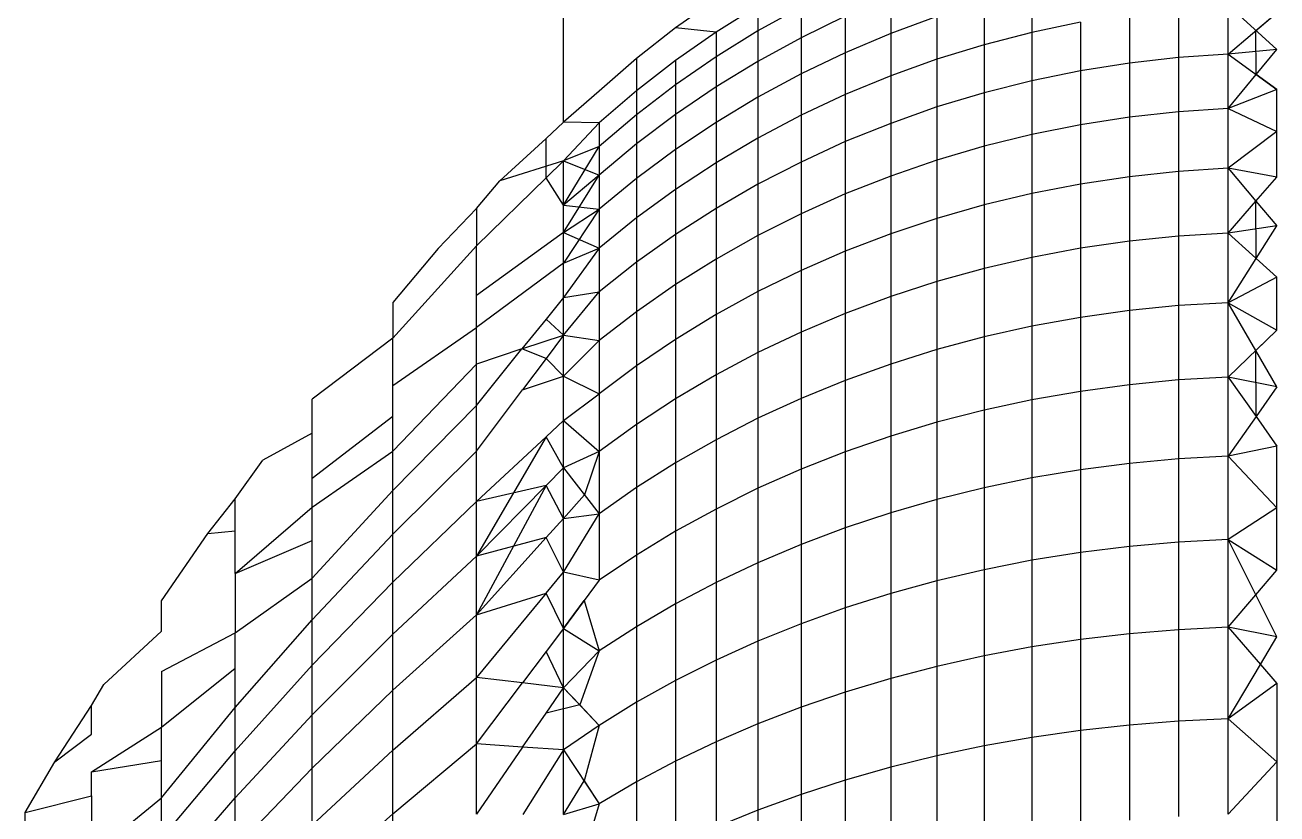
# Model space of a CAD drawing. Header units: inches. Extents: x 17 to 4615, y 5 to 3256.
# Drawn here: x 1647.062 to 1648.432, y 2418.96 to 2419.823 of the extents above; entities that cross this region are included whole.
import ezdxf

# ---------------------------------------------------------------- set-up
doc = ezdxf.new("R2010")
doc.units = ezdxf.units.IN
doc.header["$MEASUREMENT"] = 0

msp = doc.modelspace()

# ---------------------------------------------------------------- linework, layer by layer
for p, q in [((1647.6515, 2419.7166), (1647.5819, 2587.8522)), ((1647.6515, 2419.7166), (1647.9116, 2587.5881)), ((1648.1643, 2419.8621), (1648.1643, 2419.815)), ((1647.8186, 2419.8512), (1647.7743, 2419.8199)), ((1647.8644, 2419.8438), (1647.8186, 2419.8151)), ((1647.8644, 2419.8438), (1647.8644, 2419.8165)), ((1647.9116, 2419.8427), (1647.8644, 2419.8165)), ((1647.9116, 2419.8427), (1647.9116, 2419.8091)), ((1648.0097, 2419.8539), (1648.0097, 2419.8136)), ((1648.1119, 2419.8483), (1648.1119, 2419.8015)), ((1648.379, 2419.791), (1648.379, 2419.8447)), ((1648.379, 2419.8447), (1648.4324, 2419.7961)), ((1647.96, 2419.8326), (1647.9116, 2419.8091)), ((1647.96, 2419.8326), (1647.96, 2419.7927)), ((1648.0603, 2419.8322), (1648.0097, 2419.8136)), ((1648.0603, 2419.8322), (1648.0603, 2419.7856)), ((1648.2709, 2419.8348), (1648.2709, 2419.7813)), ((1648.3248, 2419.8409), (1648.3248, 2419.7874)), ((1648.379, 2419.791), (1648.4324, 2419.8365)), ((1648.4095, 2419.817), (1648.4324, 2419.8365)), ((1647.7743, 2419.8199), (1647.7316, 2419.7864)), ((1647.8186, 2419.8151), (1647.7743, 2419.8199)), ((1647.8186, 2419.8151), (1647.7743, 2419.7842)), ((1647.8644, 2419.8165), (1647.8186, 2419.7881)), ((1647.8186, 2419.8151), (1647.8186, 2419.7881)), ((1647.8644, 2419.8165), (1647.8644, 2419.7832)), ((1648.1643, 2419.815), (1648.1119, 2419.8015)), ((1648.2173, 2419.8261), (1648.1643, 2419.815)), ((1648.1643, 2419.815), (1648.1643, 2419.762)), ((1648.2173, 2419.8261), (1648.2173, 2419.7728)), ((1648.4098, 2419.7687), (1648.4095, 2419.817)), ((1647.9116, 2419.8091), (1647.8644, 2419.7832)), ((1647.9116, 2419.8091), (1647.9116, 2419.7695)), ((1648.0097, 2419.8136), (1647.96, 2419.7927)), ((1648.0097, 2419.8136), (1648.0097, 2419.7674)), ((1648.1119, 2419.8015), (1648.0603, 2419.7856)), ((1648.1119, 2419.8015), (1648.1119, 2419.7488)), ((1647.8186, 2419.7881), (1647.7743, 2419.7575)), ((1647.8186, 2419.7881), (1647.8186, 2419.7552)), ((1647.96, 2419.7927), (1647.9116, 2419.7695)), ((1647.96, 2419.7927), (1647.96, 2419.7469)), ((1648.3248, 2419.7874), (1648.2709, 2419.7813)), ((1648.379, 2419.791), (1648.3248, 2419.7874)), ((1648.3248, 2419.7874), (1648.3248, 2419.7279)), ((1648.4324, 2419.7961), (1648.379, 2419.791)), ((1648.379, 2419.7315), (1648.379, 2419.791)), ((1648.379, 2419.791), (1648.4324, 2419.7523)), ((1648.4098, 2419.7687), (1648.4324, 2419.7961)), ((1647.7316, 2419.7864), (1647.6906, 2419.7508)), ((1647.7316, 2419.7864), (1647.7316, 2419.7511)), ((1647.7743, 2419.7842), (1647.7316, 2419.7511)), ((1647.7743, 2419.7842), (1647.7743, 2419.7575)), ((1647.8644, 2419.7832), (1647.8186, 2419.7552)), ((1647.8644, 2419.7832), (1647.8644, 2419.7441)), ((1648.0603, 2419.7856), (1648.0097, 2419.7674)), ((1648.0603, 2419.7856), (1648.0603, 2419.7333)), ((1648.2709, 2419.7813), (1648.2173, 2419.7728)), ((1648.2709, 2419.7813), (1648.2709, 2419.722)), ((1647.9116, 2419.7695), (1647.8644, 2419.7441)), ((1647.9116, 2419.7695), (1647.9116, 2419.7242)), ((1648.0097, 2419.7674), (1647.96, 2419.7469)), ((1648.0097, 2419.7674), (1648.0097, 2419.7154)), ((1648.1643, 2419.762), (1648.1119, 2419.7488)), ((1648.2173, 2419.7728), (1648.1643, 2419.762)), ((1648.1643, 2419.762), (1648.1643, 2419.7032)), ((1648.2173, 2419.7728), (1648.2173, 2419.7138)), ((1648.379, 2419.7315), (1648.4098, 2419.7687)), ((1648.4324, 2419.7523), (1648.4098, 2419.7687)), ((1647.6906, 2419.7508), (1647.6515, 2419.7166)), ((1647.7316, 2419.7511), (1647.6906, 2419.7161)), ((1647.7743, 2419.7575), (1647.7316, 2419.7248)), ((1647.7316, 2419.7511), (1647.7316, 2419.7248)), ((1647.7743, 2419.7575), (1647.7743, 2419.725)), ((1647.8186, 2419.7552), (1647.7743, 2419.725)), ((1647.8186, 2419.7552), (1647.8186, 2419.7165)), ((1647.96, 2419.7469), (1647.9116, 2419.7242)), ((1647.96, 2419.7469), (1647.96, 2419.6954)), ((1648.1119, 2419.7488), (1648.0603, 2419.7333)), ((1648.1119, 2419.7488), (1648.1119, 2419.6903)), ((1648.4324, 2419.7523), (1648.379, 2419.7315)), ((1648.4324, 2419.7065), (1648.4324, 2419.7523)), ((1647.8644, 2419.7441), (1647.8186, 2419.7165)), ((1647.8644, 2419.7441), (1647.8644, 2419.6992)), ((1648.0603, 2419.7333), (1648.0097, 2419.7154)), ((1648.0603, 2419.7333), (1648.0603, 2419.6751)), ((1647.7316, 2419.7248), (1647.6906, 2419.6902)), ((1647.7743, 2419.725), (1647.7316, 2419.6928)), ((1647.7316, 2419.7248), (1647.7316, 2419.6928)), ((1647.7743, 2419.725), (1647.7743, 2419.6869)), ((1647.9116, 2419.7242), (1647.8644, 2419.6992)), ((1647.9116, 2419.7242), (1647.9116, 2419.6731)), ((1648.2709, 2419.722), (1648.2173, 2419.7138)), ((1648.3248, 2419.7279), (1648.2709, 2419.722)), ((1648.2709, 2419.722), (1648.2709, 2419.657)), ((1648.379, 2419.7315), (1648.3248, 2419.7279)), ((1648.3248, 2419.7279), (1648.3248, 2419.6628)), ((1648.379, 2419.6662), (1648.379, 2419.7315)), ((1648.379, 2419.7315), (1648.4324, 2419.7065)), ((1647.6515, 2419.7166), (1647.6324, 2419.699)), ((1647.6906, 2419.7161), (1647.6515, 2419.7166)), ((1647.6906, 2419.7161), (1647.6515, 2419.6742)), ((1647.6906, 2419.7161), (1647.6906, 2419.6902)), ((1647.8186, 2419.7165), (1647.7743, 2419.6869)), ((1647.8186, 2419.7165), (1647.8186, 2419.6722)), ((1648.0097, 2419.7154), (1647.96, 2419.6954)), ((1648.0097, 2419.7154), (1648.0097, 2419.6577)), ((1648.2173, 2419.7138), (1648.1643, 2419.7032)), ((1648.2173, 2419.7138), (1648.2173, 2419.649)), ((1648.4324, 2419.7065), (1648.379, 2419.6662)), ((1648.4324, 2419.6564), (1648.4324, 2419.7065)), ((1647.6324, 2419.699), (1647.5819, 2419.6524)), ((1647.6324, 2419.6556), (1647.6324, 2419.699)), ((1647.7316, 2419.6928), (1647.6906, 2419.6586)), ((1647.7316, 2419.6928), (1647.7316, 2419.6552)), ((1647.8644, 2419.6992), (1647.8186, 2419.6722)), ((1647.8644, 2419.6992), (1647.8644, 2419.6487)), ((1647.96, 2419.6954), (1647.9116, 2419.6731)), ((1647.96, 2419.6954), (1647.96, 2419.6382)), ((1648.1643, 2419.7032), (1648.1119, 2419.6903)), ((1648.1643, 2419.7032), (1648.1643, 2419.6387)), ((1647.6906, 2419.6902), (1647.6515, 2419.6742)), ((1647.6515, 2419.626), (1647.6906, 2419.6902)), ((1647.6906, 2419.6902), (1647.6906, 2419.6586)), ((1647.7743, 2419.6869), (1647.7316, 2419.6552)), ((1647.7743, 2419.6869), (1647.7743, 2419.6431)), ((1648.1119, 2419.6903), (1648.0603, 2419.6751)), ((1648.1119, 2419.6903), (1648.1119, 2419.6262)), ((1647.6515, 2419.6742), (1647.5819, 2419.6524)), ((1647.6324, 2419.6556), (1647.6515, 2419.6742)), ((1647.6515, 2419.626), (1647.6515, 2419.6742)), ((1647.6515, 2419.6742), (1647.6906, 2419.6586)), ((1647.8186, 2419.6722), (1647.7743, 2419.6431)), ((1647.8186, 2419.6722), (1647.8186, 2419.6222)), ((1647.9116, 2419.6731), (1647.8644, 2419.6487)), ((1647.9116, 2419.6731), (1647.9116, 2419.6165)), ((1648.0603, 2419.6751), (1648.0097, 2419.6577)), ((1648.0603, 2419.6751), (1648.0603, 2419.6114)), ((1648.379, 2419.6662), (1648.3248, 2419.6628)), ((1648.379, 2419.5954), (1648.379, 2419.6662)), ((1648.4324, 2419.6564), (1648.379, 2419.6662)), ((1648.379, 2419.6662), (1648.4095, 2419.6302)), ((1647.5563, 2419.5813), (1647.6324, 2419.6556)), ((1647.5563, 2419.6222), (1647.5819, 2419.6524)), ((1647.6515, 2419.626), (1647.6324, 2419.6556)), ((1647.6906, 2419.6586), (1647.6515, 2419.626)), ((1647.6515, 2419.5961), (1647.6906, 2419.6586)), ((1647.6906, 2419.6586), (1647.6906, 2419.6215)), ((1647.7316, 2419.6552), (1647.6906, 2419.6215)), ((1647.7316, 2419.6552), (1647.7316, 2419.612)), ((1648.0097, 2419.6577), (1647.96, 2419.6382)), ((1648.0097, 2419.6577), (1648.0097, 2419.5945)), ((1648.2709, 2419.657), (1648.2173, 2419.649)), ((1648.3248, 2419.6628), (1648.2709, 2419.657)), ((1648.2709, 2419.657), (1648.2709, 2419.5865)), ((1648.3248, 2419.6628), (1648.3248, 2419.592)), ((1648.4095, 2419.6302), (1648.4324, 2419.6564)), ((1647.7743, 2419.6431), (1647.7316, 2419.612)), ((1647.7743, 2419.6431), (1647.7743, 2419.5937)), ((1647.8644, 2419.6487), (1647.8186, 2419.6222)), ((1647.8644, 2419.6487), (1647.8644, 2419.5927)), ((1647.96, 2419.6382), (1647.9116, 2419.6165)), ((1647.96, 2419.6382), (1647.96, 2419.5755)), ((1648.1643, 2419.6387), (1648.1119, 2419.6262)), ((1648.2173, 2419.649), (1648.1643, 2419.6387)), ((1648.1643, 2419.6387), (1648.1643, 2419.5687)), ((1648.2173, 2419.649), (1648.2173, 2419.5787)), ((1647.6515, 2419.5961), (1647.6515, 2419.626)), ((1647.6515, 2419.626), (1647.6906, 2419.6215)), ((1648.1119, 2419.6262), (1648.0603, 2419.6114)), ((1648.1119, 2419.6262), (1648.1119, 2419.5565)), ((1648.379, 2419.5954), (1648.4095, 2419.6302)), ((1648.4095, 2419.6302), (1648.4324, 2419.6032)), ((1648.4098, 2419.5675), (1648.4095, 2419.6302)), ((1647.5563, 2419.6222), (1647.5142, 2419.5785)), ((1647.5563, 2419.6222), (1647.5563, 2419.5813)), ((1647.6515, 2419.5961), (1647.6906, 2419.6215)), ((1647.6906, 2419.6215), (1647.6515, 2419.5624)), ((1647.6906, 2419.6215), (1647.6906, 2419.5789)), ((1647.7316, 2419.612), (1647.6906, 2419.5789)), ((1647.7316, 2419.612), (1647.7316, 2419.5633)), ((1647.8186, 2419.6222), (1647.7743, 2419.5937)), ((1647.8186, 2419.6222), (1647.8186, 2419.5668)), ((1647.9116, 2419.6165), (1647.8644, 2419.5927)), ((1647.9116, 2419.6165), (1647.9116, 2419.5543)), ((1648.0603, 2419.6114), (1648.0097, 2419.5945)), ((1648.0603, 2419.6114), (1648.0603, 2419.5423)), ((1647.6515, 2419.5961), (1647.5563, 2419.5271)), ((1647.6515, 2419.5624), (1647.6515, 2419.5961)), ((1647.6515, 2419.5961), (1647.6906, 2419.5789)), ((1648.379, 2419.5954), (1648.3248, 2419.592)), ((1648.4324, 2419.6032), (1648.379, 2419.5954)), ((1648.379, 2419.5191), (1648.379, 2419.5954)), ((1648.379, 2419.5954), (1648.4324, 2419.5469)), ((1648.4098, 2419.5675), (1648.4324, 2419.6032)), ((1647.7743, 2419.5937), (1647.7316, 2419.5633)), ((1647.7743, 2419.5937), (1647.7743, 2419.539)), ((1647.8644, 2419.5927), (1647.8186, 2419.5668)), ((1647.8644, 2419.5927), (1647.8644, 2419.5312)), ((1648.0097, 2419.5945), (1647.96, 2419.5755)), ((1648.0097, 2419.5945), (1648.0097, 2419.5259)), ((1648.2709, 2419.5865), (1648.2173, 2419.5787)), ((1648.3248, 2419.592), (1648.2709, 2419.5865)), ((1648.2709, 2419.5865), (1648.2709, 2419.5105)), ((1648.3248, 2419.592), (1648.3248, 2419.5159)), ((1647.4646, 2419.4803), (1647.5563, 2419.5813)), ((1647.5142, 2419.5785), (1647.4646, 2419.5193)), ((1647.5563, 2419.5271), (1647.5563, 2419.5813)), ((1647.6906, 2419.5789), (1647.6515, 2419.5249)), ((1647.6515, 2419.5624), (1647.6906, 2419.5789)), ((1647.6906, 2419.5789), (1647.6906, 2419.531)), ((1647.96, 2419.5755), (1647.9116, 2419.5543)), ((1647.96, 2419.5755), (1647.96, 2419.5074)), ((1648.1643, 2419.5687), (1648.1119, 2419.5565)), ((1648.2173, 2419.5787), (1648.1643, 2419.5687)), ((1648.1643, 2419.5687), (1648.1643, 2419.4933)), ((1648.2173, 2419.5787), (1648.2173, 2419.503)), ((1647.6515, 2419.5624), (1647.5563, 2419.4921)), ((1647.6515, 2419.5249), (1647.6515, 2419.5624)), ((1647.7316, 2419.5633), (1647.6906, 2419.531)), ((1647.7316, 2419.5633), (1647.7316, 2419.5093)), ((1647.8186, 2419.5668), (1647.7743, 2419.539)), ((1647.8186, 2419.5668), (1647.8186, 2419.5061)), ((1647.9116, 2419.5543), (1647.8644, 2419.5312)), ((1647.9116, 2419.5543), (1647.9116, 2419.4869)), ((1648.1119, 2419.5565), (1648.0603, 2419.5423)), ((1648.1119, 2419.5565), (1648.1119, 2419.4816)), ((1648.379, 2419.5191), (1648.4098, 2419.5675)), ((1648.4324, 2419.5469), (1648.4098, 2419.5675)), ((1648.0603, 2419.5423), (1648.0097, 2419.5259)), ((1648.0603, 2419.5423), (1648.0603, 2419.4678)), ((1648.4324, 2419.5469), (1648.379, 2419.5191)), ((1648.4324, 2419.4891), (1648.4324, 2419.5469)), ((1647.5563, 2419.4921), (1647.5563, 2419.5271)), ((1647.6515, 2419.5249), (1647.6906, 2419.531)), ((1647.6515, 2419.4836), (1647.6906, 2419.531)), ((1647.6906, 2419.531), (1647.6906, 2419.4778)), ((1647.7743, 2419.539), (1647.7316, 2419.5093)), ((1647.7743, 2419.539), (1647.7743, 2419.479)), ((1647.8644, 2419.5312), (1647.8186, 2419.5061)), ((1647.8644, 2419.5312), (1647.8644, 2419.4645)), ((1647.4646, 2419.5193), (1647.4646, 2419.4803)), ((1647.6515, 2419.5249), (1647.6324, 2419.5012)), ((1647.6515, 2419.4836), (1647.6515, 2419.5249)), ((1648.0097, 2419.5259), (1647.96, 2419.5074)), ((1648.0097, 2419.5259), (1648.0097, 2419.452)), ((1648.3248, 2419.5159), (1648.2709, 2419.5105)), ((1648.379, 2419.5191), (1648.3248, 2419.5159)), ((1648.3248, 2419.5159), (1648.3248, 2419.4346)), ((1648.379, 2419.4377), (1648.379, 2419.5191)), ((1648.379, 2419.5191), (1648.4324, 2419.4891)), ((1648.4094, 2419.4669), (1648.379, 2419.5191)), ((1647.6324, 2419.5012), (1647.6061, 2419.4685)), ((1647.6515, 2419.4836), (1647.6324, 2419.5012)), ((1647.7316, 2419.5093), (1647.6906, 2419.4778)), ((1647.7316, 2419.5093), (1647.7316, 2419.4502)), ((1647.8186, 2419.5061), (1647.7743, 2419.479)), ((1647.8186, 2419.5061), (1647.8186, 2419.4401)), ((1647.96, 2419.5074), (1647.9116, 2419.4869)), ((1647.96, 2419.5074), (1647.96, 2419.4341)), ((1648.2173, 2419.503), (1648.1643, 2419.4933)), ((1648.2709, 2419.5105), (1648.2173, 2419.503)), ((1648.2173, 2419.503), (1648.2173, 2419.4221)), ((1648.2709, 2419.5105), (1648.2709, 2419.4294)), ((1647.4646, 2419.4285), (1647.5563, 2419.4921)), ((1647.5563, 2419.4519), (1647.5563, 2419.4921)), ((1647.9116, 2419.4869), (1647.8644, 2419.4645)), ((1647.9116, 2419.4869), (1647.9116, 2419.4144)), ((1648.1643, 2419.4933), (1648.1119, 2419.4816)), ((1648.1643, 2419.4933), (1648.1643, 2419.4129)), ((1648.379, 2419.4377), (1648.4324, 2419.4891)), ((1648.4094, 2419.4669), (1648.4324, 2419.4891)), ((1647.4646, 2419.4803), (1647.3765, 2419.4134)), ((1647.4646, 2419.4285), (1647.4646, 2419.4803)), ((1647.6061, 2419.4685), (1647.6515, 2419.4836)), ((1647.6515, 2419.4836), (1647.6324, 2419.4582)), ((1647.6515, 2419.4387), (1647.6515, 2419.4836)), ((1647.6515, 2419.4836), (1647.6906, 2419.4778)), ((1647.6906, 2419.4778), (1647.6515, 2419.4387)), ((1647.6906, 2419.4778), (1647.6906, 2419.4195)), ((1647.7743, 2419.479), (1647.7316, 2419.4502)), ((1647.7743, 2419.479), (1647.7743, 2419.4139)), ((1648.1119, 2419.4816), (1648.0603, 2419.4678)), ((1648.1119, 2419.4816), (1648.1119, 2419.4016)), ((1647.5563, 2419.4067), (1647.6061, 2419.4685)), ((1647.6061, 2419.4685), (1647.5563, 2419.4519)), ((1647.6324, 2419.4582), (1647.6061, 2419.4685)), ((1647.6324, 2419.4582), (1647.6065, 2419.4236)), ((1647.6515, 2419.4387), (1647.6324, 2419.4582)), ((1647.8644, 2419.4645), (1647.8186, 2419.4401)), ((1647.8644, 2419.4645), (1647.8644, 2419.3927)), ((1648.0603, 2419.4678), (1648.0097, 2419.452)), ((1648.0603, 2419.4678), (1648.0603, 2419.3883)), ((1648.4324, 2419.4271), (1648.4094, 2419.4669)), ((1648.4096, 2419.3946), (1648.4094, 2419.4669)), ((1647.4646, 2419.3568), (1647.5563, 2419.4519)), ((1647.5563, 2419.4067), (1647.5563, 2419.4519)), ((1647.7316, 2419.4502), (1647.6906, 2419.4195)), ((1647.7316, 2419.4502), (1647.7316, 2419.3859)), ((1648.0097, 2419.452), (1647.96, 2419.4341)), ((1648.0097, 2419.452), (1648.0097, 2419.373)), ((1647.6065, 2419.4236), (1647.6515, 2419.4387)), ((1647.6515, 2419.3903), (1647.6515, 2419.4387)), ((1647.6515, 2419.4387), (1647.6906, 2419.4195)), ((1647.8186, 2419.4401), (1647.7743, 2419.4139)), ((1647.8186, 2419.4401), (1647.8186, 2419.3692)), ((1647.96, 2419.4341), (1647.9116, 2419.4144)), ((1647.96, 2419.4341), (1647.96, 2419.3559)), ((1648.3248, 2419.4346), (1648.2709, 2419.4294)), ((1648.379, 2419.4377), (1648.3248, 2419.4346)), ((1648.3248, 2419.4346), (1648.3248, 2419.3482)), ((1648.379, 2419.3512), (1648.379, 2419.4377)), ((1648.4324, 2419.4271), (1648.379, 2419.4377)), ((1648.379, 2419.4377), (1648.4096, 2419.3946)), ((1647.4646, 2419.3951), (1647.4646, 2419.4285)), ((1647.5563, 2419.3566), (1647.6065, 2419.4236)), ((1647.6515, 2419.3903), (1647.6906, 2419.4195)), ((1647.6906, 2419.4195), (1647.6906, 2419.3562)), ((1648.2173, 2419.4221), (1648.1643, 2419.4129)), ((1648.2709, 2419.4294), (1648.2173, 2419.4221)), ((1648.2173, 2419.4221), (1648.2173, 2419.3363)), ((1648.2709, 2419.4294), (1648.2709, 2419.3432)), ((1648.4324, 2419.4271), (1648.4096, 2419.3946)), ((1647.3765, 2419.3762), (1647.3765, 2419.4134)), ((1647.4646, 2419.3136), (1647.5563, 2419.4067)), ((1647.5563, 2419.3566), (1647.5563, 2419.4067)), ((1647.7743, 2419.4139), (1647.7316, 2419.3859)), ((1647.7743, 2419.4139), (1647.7743, 2419.3439)), ((1647.9116, 2419.4144), (1647.8644, 2419.3927)), ((1647.9116, 2419.4144), (1647.9116, 2419.3369)), ((1648.1643, 2419.4129), (1648.1119, 2419.4016)), ((1648.1643, 2419.4129), (1648.1643, 2419.3274)), ((1647.3765, 2419.327), (1647.4646, 2419.3951)), ((1647.4646, 2419.3568), (1647.4646, 2419.3951)), ((1647.6515, 2419.3903), (1647.6324, 2419.3725)), ((1647.6515, 2419.3384), (1647.6515, 2419.3903)), ((1647.6515, 2419.3903), (1647.6906, 2419.3562)), ((1647.8644, 2419.3927), (1647.8186, 2419.3692)), ((1647.8644, 2419.3927), (1647.8644, 2419.316)), ((1648.1119, 2419.4016), (1648.0603, 2419.3883)), ((1648.1119, 2419.4016), (1648.1119, 2419.3166)), ((1648.4096, 2419.3946), (1648.379, 2419.3512)), ((1648.4096, 2419.3946), (1648.4324, 2419.3623)), ((1647.3765, 2419.3762), (1647.3223, 2419.3468)), ((1647.3765, 2419.327), (1647.3765, 2419.3762)), ((1647.7316, 2419.3859), (1647.6906, 2419.3562)), ((1647.7316, 2419.3859), (1647.7316, 2419.3168)), ((1648.0603, 2419.3883), (1648.0097, 2419.373)), ((1648.0603, 2419.3883), (1648.0603, 2419.3038)), ((1647.6324, 2419.3725), (1647.5563, 2419.3016)), ((1647.6324, 2419.3725), (1647.5563, 2419.2419)), ((1647.6515, 2419.3384), (1647.6324, 2419.3725)), ((1647.8186, 2419.3692), (1647.7743, 2419.3439)), ((1647.8186, 2419.3692), (1647.8186, 2419.2933)), ((1648.0097, 2419.373), (1647.96, 2419.3559)), ((1648.0097, 2419.373), (1648.0097, 2419.2892)), ((1648.4324, 2419.3623), (1648.379, 2419.3512)), ((1648.4324, 2419.2948), (1648.4324, 2419.3623)), ((1647.3765, 2419.2952), (1647.4646, 2419.3568)), ((1647.4646, 2419.3136), (1647.4646, 2419.3568)), ((1647.4646, 2419.2658), (1647.5563, 2419.3566)), ((1647.5563, 2419.3016), (1647.5563, 2419.3566)), ((1647.6906, 2419.3562), (1647.6515, 2419.3384)), ((1647.6906, 2419.3562), (1647.6745, 2419.3088)), ((1647.6906, 2419.3562), (1647.6906, 2419.2881)), ((1647.96, 2419.3559), (1647.9116, 2419.3369)), ((1647.96, 2419.3559), (1647.96, 2419.2728)), ((1648.379, 2419.3512), (1648.3248, 2419.3482)), ((1648.379, 2419.2599), (1648.379, 2419.3512)), ((1648.379, 2419.3512), (1648.4324, 2419.2948)), ((1647.2921, 2419.3045), (1647.3223, 2419.3468)), ((1647.6324, 2419.3191), (1647.6515, 2419.3384)), ((1647.6515, 2419.2831), (1647.6515, 2419.3384)), ((1647.6515, 2419.3384), (1647.6906, 2419.2881)), ((1647.7743, 2419.3439), (1647.7316, 2419.3168)), ((1647.7743, 2419.3439), (1647.7743, 2419.269)), ((1647.9116, 2419.3369), (1647.8644, 2419.316)), ((1647.9116, 2419.3369), (1647.9116, 2419.2545)), ((1648.2173, 2419.3363), (1648.1643, 2419.3274)), ((1648.2709, 2419.3432), (1648.2173, 2419.3363)), ((1648.2173, 2419.3363), (1648.2173, 2419.2457)), ((1648.3248, 2419.3482), (1648.2709, 2419.3432)), ((1648.2709, 2419.3432), (1648.2709, 2419.2523)), ((1648.3248, 2419.3482), (1648.3248, 2419.257)), ((1647.3765, 2419.2952), (1647.3765, 2419.327)), ((1648.1643, 2419.3274), (1648.1119, 2419.3166)), ((1648.1643, 2419.3274), (1648.1643, 2419.2372)), ((1647.3765, 2419.2177), (1647.4646, 2419.3136)), ((1647.4646, 2419.2658), (1647.4646, 2419.3136)), ((1647.5563, 2419.2419), (1647.6324, 2419.3191)), ((1647.6324, 2419.3191), (1647.5563, 2419.3016)), ((1647.6324, 2419.3191), (1647.5563, 2419.1777)), ((1647.6515, 2419.2831), (1647.6324, 2419.3191)), ((1647.6745, 2419.3088), (1647.6515, 2419.2831)), ((1647.7316, 2419.3168), (1647.6906, 2419.2881)), ((1647.7316, 2419.3168), (1647.7316, 2419.243)), ((1647.8644, 2419.316), (1647.8186, 2419.2933)), ((1647.8644, 2419.316), (1647.8644, 2419.2345)), ((1648.1119, 2419.3166), (1648.0603, 2419.3038)), ((1648.1119, 2419.3166), (1648.1119, 2419.2269)), ((1647.2623, 2419.2665), (1647.2921, 2419.3045)), ((1647.2921, 2419.2693), (1647.2921, 2419.3045)), ((1647.2921, 2419.2227), (1647.3765, 2419.2952)), ((1647.3765, 2419.2588), (1647.3765, 2419.2952)), ((1647.4646, 2419.2133), (1647.5563, 2419.3016)), ((1647.5563, 2419.2419), (1647.5563, 2419.3016)), ((1648.0603, 2419.3038), (1648.0097, 2419.2892)), ((1648.0603, 2419.3038), (1648.0603, 2419.2147)), ((1648.4324, 2419.2948), (1648.379, 2419.2599)), ((1648.4324, 2419.2263), (1648.4324, 2419.2948)), ((1647.6324, 2419.262), (1647.6515, 2419.2831)), ((1647.6515, 2419.2831), (1647.6906, 2419.2881)), ((1647.6515, 2419.2244), (1647.6906, 2419.2881)), ((1647.6515, 2419.2244), (1647.6515, 2419.2831)), ((1647.6906, 2419.2881), (1647.6906, 2419.2153)), ((1647.8186, 2419.2933), (1647.7743, 2419.269)), ((1647.8186, 2419.2933), (1647.8186, 2419.2128)), ((1648.0097, 2419.2892), (1647.96, 2419.2728)), ((1648.0097, 2419.2892), (1648.0097, 2419.2008)), ((1647.2115, 2419.1927), (1647.2623, 2419.2665)), ((1647.2623, 2419.2665), (1647.2921, 2419.2693)), ((1647.2921, 2419.2227), (1647.2921, 2419.2693)), ((1647.7743, 2419.269), (1647.7316, 2419.243)), ((1647.7743, 2419.269), (1647.7743, 2419.1895)), ((1647.96, 2419.2728), (1647.9116, 2419.2545)), ((1647.96, 2419.2728), (1647.96, 2419.1851)), ((1647.2921, 2419.2227), (1647.3765, 2419.2588)), ((1647.3765, 2419.1722), (1647.4646, 2419.2658)), ((1647.3765, 2419.2177), (1647.3765, 2419.2588)), ((1647.4646, 2419.2133), (1647.4646, 2419.2658)), ((1647.5563, 2419.1777), (1647.6324, 2419.262)), ((1647.6324, 2419.262), (1647.5563, 2419.2419)), ((1647.6515, 2419.2244), (1647.6324, 2419.262)), ((1647.9116, 2419.2545), (1647.8644, 2419.2345)), ((1647.9116, 2419.2545), (1647.9116, 2419.1677)), ((1648.3248, 2419.257), (1648.2709, 2419.2523)), ((1648.379, 2419.2599), (1648.3248, 2419.257)), ((1648.3248, 2419.257), (1648.3248, 2419.1613)), ((1648.379, 2419.164), (1648.379, 2419.2599)), ((1648.379, 2419.2599), (1648.4324, 2419.2263)), ((1648.4094, 2419.1994), (1648.379, 2419.2599)), ((1647.4646, 2419.1563), (1647.5563, 2419.2419)), ((1647.5563, 2419.1777), (1647.5563, 2419.2419)), ((1647.7316, 2419.243), (1647.6906, 2419.2153)), ((1647.7316, 2419.243), (1647.7316, 2419.1645)), ((1648.2173, 2419.2457), (1648.1643, 2419.2372)), ((1648.2709, 2419.2523), (1648.2173, 2419.2457)), ((1648.2173, 2419.2457), (1648.2173, 2419.1505)), ((1648.2709, 2419.2523), (1648.2709, 2419.1568)), ((1647.8644, 2419.2345), (1647.8186, 2419.2128)), ((1647.8644, 2419.2345), (1647.8644, 2419.1486)), ((1648.1119, 2419.2269), (1648.0603, 2419.2147)), ((1648.1643, 2419.2372), (1648.1119, 2419.2269)), ((1648.1119, 2419.2269), (1648.1119, 2419.1326)), ((1648.1643, 2419.2372), (1648.1643, 2419.1424)), ((1648.4094, 2419.1994), (1648.4324, 2419.2263)), ((1647.2921, 2419.2227), (1647.2921, 2419.158)), ((1647.2921, 2419.158), (1647.3765, 2419.2177)), ((1647.3765, 2419.1722), (1647.3765, 2419.2177)), ((1647.3765, 2419.1223), (1647.4646, 2419.2133)), ((1647.4646, 2419.1563), (1647.4646, 2419.2133)), ((1647.6324, 2419.2014), (1647.6515, 2419.2244)), ((1647.6515, 2419.1626), (1647.6515, 2419.2244)), ((1647.6906, 2419.2153), (1647.6515, 2419.2244)), ((1647.6906, 2419.2153), (1647.6515, 2419.1626)), ((1647.6906, 2419.2153), (1647.6743, 2419.1934)), ((1647.8186, 2419.2128), (1647.7743, 2419.1895)), ((1647.8186, 2419.2128), (1647.8186, 2419.1279)), ((1648.0603, 2419.2147), (1648.0097, 2419.2008)), ((1648.0603, 2419.2147), (1648.0603, 2419.1211)), ((1647.5563, 2419.1777), (1647.6324, 2419.2014)), ((1647.6324, 2419.2014), (1647.5563, 2419.1091)), ((1647.6515, 2419.1626), (1647.6324, 2419.2014)), ((1648.0097, 2419.2008), (1647.96, 2419.1851)), ((1648.0097, 2419.2008), (1648.0097, 2419.1078)), ((1648.379, 2419.164), (1648.4094, 2419.1994)), ((1648.4324, 2419.1536), (1648.4094, 2419.1994)), ((1647.2115, 2419.1595), (1647.2115, 2419.1927)), ((1647.6515, 2419.1626), (1647.6743, 2419.1934)), ((1647.6743, 2419.1934), (1647.6906, 2419.1381)), ((1647.7743, 2419.1895), (1647.7316, 2419.1645)), ((1647.7743, 2419.1895), (1647.7743, 2419.1056)), ((1647.96, 2419.1851), (1647.9116, 2419.1677)), ((1647.96, 2419.1851), (1647.96, 2419.0929)), ((1647.2921, 2419.076), (1647.3765, 2419.1722)), ((1647.3765, 2419.1223), (1647.3765, 2419.1722)), ((1647.4646, 2419.095), (1647.5563, 2419.1777)), ((1647.5563, 2419.1091), (1647.5563, 2419.1777)), ((1647.2115, 2419.1595), (1647.1485, 2419.1014)), ((1647.2115, 2419.1156), (1647.2921, 2419.158)), ((1647.2921, 2419.1192), (1647.2921, 2419.158)), ((1647.6515, 2419.1626), (1647.6324, 2419.1373)), ((1647.6515, 2419.0977), (1647.6515, 2419.1626)), ((1647.6515, 2419.1626), (1647.6906, 2419.1381)), ((1647.7316, 2419.1645), (1647.6906, 2419.1381)), ((1647.7316, 2419.1645), (1647.7316, 2419.0818)), ((1647.9116, 2419.1677), (1647.8644, 2419.1486)), ((1647.9116, 2419.1677), (1647.9116, 2419.0764)), ((1648.2709, 2419.1568), (1648.2173, 2419.1505)), ((1648.3248, 2419.1613), (1648.2709, 2419.1568)), ((1648.2709, 2419.1568), (1648.2709, 2419.0569)), ((1648.379, 2419.164), (1648.3248, 2419.1613)), ((1648.3248, 2419.1613), (1648.3248, 2419.0612)), ((1648.379, 2419.0637), (1648.379, 2419.164)), ((1648.4324, 2419.1536), (1648.379, 2419.164)), ((1648.379, 2419.164), (1648.4144, 2419.1232)), ((1647.3765, 2419.0681), (1647.4646, 2419.1563)), ((1647.4646, 2419.095), (1647.4646, 2419.1563)), ((1647.8644, 2419.1486), (1647.8186, 2419.1279)), ((1647.8644, 2419.1486), (1647.8644, 2419.0583)), ((1648.2173, 2419.1505), (1648.1643, 2419.1424)), ((1648.2173, 2419.1505), (1648.2173, 2419.051)), ((1648.4144, 2419.1232), (1648.4324, 2419.1536)), ((1647.6324, 2419.1373), (1647.6066, 2419.1031)), ((1647.6515, 2419.0977), (1647.6324, 2419.1373)), ((1647.6906, 2419.1381), (1647.6515, 2419.0977)), ((1647.6906, 2419.1381), (1647.6693, 2419.079)), ((1648.1119, 2419.1326), (1648.0603, 2419.1211)), ((1648.1643, 2419.1424), (1648.1119, 2419.1326)), ((1648.1119, 2419.1326), (1648.1119, 2419.0341)), ((1648.1643, 2419.1424), (1648.1643, 2419.0434)), ((1647.2115, 2419.0547), (1647.2921, 2419.1192)), ((1647.2115, 2419.1156), (1647.2115, 2419.0547)), ((1647.2921, 2419.0288), (1647.3765, 2419.1223)), ((1647.2921, 2419.076), (1647.2921, 2419.1192)), ((1647.3765, 2419.0681), (1647.3765, 2419.1223)), ((1647.8186, 2419.1279), (1647.7743, 2419.1056)), ((1647.8186, 2419.1279), (1647.8186, 2419.0386)), ((1648.0603, 2419.1211), (1648.0097, 2419.1078)), ((1648.0603, 2419.1211), (1648.0603, 2419.0232)), ((1648.379, 2419.0637), (1648.4144, 2419.1232)), ((1648.4144, 2419.1232), (1648.4324, 2419.1023)), ((1647.4646, 2419.0295), (1647.5563, 2419.1091)), ((1647.5563, 2419.0362), (1647.5563, 2419.1091)), ((1647.6066, 2419.1031), (1647.5563, 2419.1091)), ((1647.5563, 2419.0362), (1647.6066, 2419.1031)), ((1647.6515, 2419.0977), (1647.6066, 2419.1031)), ((1647.7743, 2419.1056), (1647.7316, 2419.0818)), ((1647.7743, 2419.1056), (1647.7743, 2419.0174)), ((1648.0097, 2419.1078), (1647.96, 2419.0929)), ((1648.0097, 2419.1078), (1648.0097, 2419.0107)), ((1648.4324, 2419.1023), (1648.379, 2419.0637)), ((1648.4324, 2419.1023), (1648.4324, 2419.0167)), ((1647.1348, 2419.0783), (1647.1485, 2419.1014)), ((1647.3765, 2419.0098), (1647.4646, 2419.095)), ((1647.4646, 2419.0295), (1647.4646, 2419.095)), ((1647.6324, 2419.07), (1647.6515, 2419.0977)), ((1647.6515, 2419.0298), (1647.6515, 2419.0977)), ((1647.6515, 2419.0977), (1647.6906, 2419.0565)), ((1647.6515, 2419.0977), (1647.6693, 2419.079)), ((1647.96, 2419.0929), (1647.9116, 2419.0764)), ((1647.96, 2419.0929), (1647.96, 2418.9966)), ((1647.0947, 2419.0167), (1647.1348, 2419.0783)), ((1647.1348, 2419.0471), (1647.1348, 2419.0783)), ((1647.2115, 2418.9774), (1647.2921, 2419.076)), ((1647.2921, 2419.0288), (1647.2921, 2419.076)), ((1647.6693, 2419.079), (1647.6324, 2419.07)), ((1647.6693, 2419.079), (1647.6906, 2419.0565)), ((1647.7316, 2419.0818), (1647.6906, 2419.0565)), ((1647.7316, 2419.0818), (1647.7316, 2418.9948)), ((1647.9116, 2419.0764), (1647.8644, 2419.0583)), ((1647.9116, 2419.0764), (1647.9116, 2418.981)), ((1647.2921, 2418.9774), (1647.3765, 2419.0681)), ((1647.3765, 2419.0098), (1647.3765, 2419.0681)), ((1647.6068, 2419.0328), (1647.6324, 2419.07)), ((1648.3248, 2419.0612), (1648.2709, 2419.0569)), ((1648.379, 2419.0637), (1648.3248, 2419.0612)), ((1648.3248, 2419.0612), (1648.3248, 2418.9569)), ((1648.379, 2418.9593), (1648.379, 2419.0637)), ((1648.379, 2419.0637), (1648.4324, 2419.0167)), ((1647.0947, 2419.0167), (1647.1348, 2419.0471)), ((1647.1348, 2419.0059), (1647.2115, 2419.0547)), ((1647.2115, 2419.018), (1647.2115, 2419.0547)), ((1647.6906, 2419.0565), (1647.6515, 2419.0298)), ((1647.6906, 2419.0565), (1647.674, 2418.9958)), ((1647.8644, 2419.0583), (1647.8186, 2419.0386)), ((1647.8644, 2419.0583), (1647.8644, 2418.9639)), ((1648.2173, 2419.051), (1648.1643, 2419.0434)), ((1648.2709, 2419.0569), (1648.2173, 2419.051)), ((1648.2173, 2419.051), (1648.2173, 2418.9474)), ((1648.2709, 2419.0569), (1648.2709, 2418.9529)), ((1647.4646, 2418.9599), (1647.5563, 2419.0362)), ((1647.5563, 2418.9593), (1647.5563, 2419.0362)), ((1647.6068, 2419.0328), (1647.5563, 2419.0362)), ((1647.8186, 2419.0386), (1647.7743, 2419.0174)), ((1647.8186, 2419.0386), (1647.8186, 2418.9453)), ((1648.1119, 2419.0341), (1648.0603, 2419.0232)), ((1648.1643, 2419.0434), (1648.1119, 2419.0341)), ((1648.1119, 2419.0341), (1648.1119, 2418.9315)), ((1648.1643, 2419.0434), (1648.1643, 2418.9402)), ((1647.2115, 2418.9328), (1647.2921, 2419.0288)), ((1647.2921, 2418.9774), (1647.2921, 2419.0288)), ((1647.3765, 2418.9475), (1647.4646, 2419.0295)), ((1647.4646, 2418.9599), (1647.4646, 2419.0295)), ((1647.6068, 2419.0328), (1647.5563, 2418.9593)), ((1647.6515, 2419.0298), (1647.6068, 2419.0328)), ((1647.6515, 2419.0298), (1647.607, 2418.9592)), ((1647.6515, 2418.9591), (1647.6515, 2419.0298)), ((1647.6515, 2419.0298), (1647.6906, 2418.9708)), ((1648.0603, 2419.0232), (1648.0097, 2419.0107)), ((1648.0603, 2419.0232), (1648.0603, 2418.9213)), ((1647.0622, 2418.9612), (1647.0947, 2419.0167)), ((1647.1348, 2419.0059), (1647.2115, 2419.018)), ((1647.1348, 2418.9793), (1647.1348, 2419.0059)), ((1647.2115, 2418.9774), (1647.2115, 2419.018)), ((1647.2921, 2418.9222), (1647.3765, 2419.0098)), ((1647.3765, 2418.9475), (1647.3765, 2419.0098)), ((1647.7743, 2419.0174), (1647.7316, 2418.9948)), ((1647.7743, 2419.0174), (1647.7743, 2418.9253)), ((1648.0097, 2419.0107), (1647.96, 2418.9966)), ((1648.0097, 2419.0107), (1648.0097, 2418.9095)), ((1648.4324, 2419.0167), (1648.379, 2418.9593)), ((1648.4324, 2419.0167), (1648.4324, 2418.9234)), ((1647.6515, 2418.9591), (1647.674, 2418.9958)), ((1647.674, 2418.9958), (1647.6906, 2418.9708)), ((1647.7316, 2418.9948), (1647.6906, 2418.9708)), ((1647.7316, 2418.9948), (1647.7316, 2418.9039)), ((1647.96, 2418.9966), (1647.9116, 2418.981)), ((1647.96, 2418.9966), (1647.96, 2418.8963)), ((1647.0622, 2418.9612), (1647.1348, 2418.9793)), ((1647.1348, 2418.9793), (1647.1348, 2418.9144)), ((1647.9116, 2418.981), (1647.8644, 2418.9639)), ((1647.9116, 2418.981), (1647.9116, 2418.8816)), ((1647.1348, 2418.9144), (1647.2115, 2418.9774)), ((1647.2115, 2418.9328), (1647.2115, 2418.9774)), ((1647.2115, 2418.8844), (1647.2921, 2418.9774)), ((1647.2921, 2418.9222), (1647.2921, 2418.9774)), ((1647.6515, 2418.9591), (1647.6906, 2418.9708)), ((1647.6906, 2418.9708), (1647.6739, 2418.9145)), ((1647.0622, 2418.9322), (1647.0622, 2418.9612)), ((1647.3765, 2418.8813), (1647.4646, 2418.9599)), ((1647.4646, 2418.8865), (1647.4646, 2418.9599)), ((1647.8644, 2418.9639), (1647.8186, 2418.9453)), ((1647.8644, 2418.9639), (1647.8644, 2418.8656))]:
    msp.add_line(p, q)

doc.saveas('drawing.dxf')
